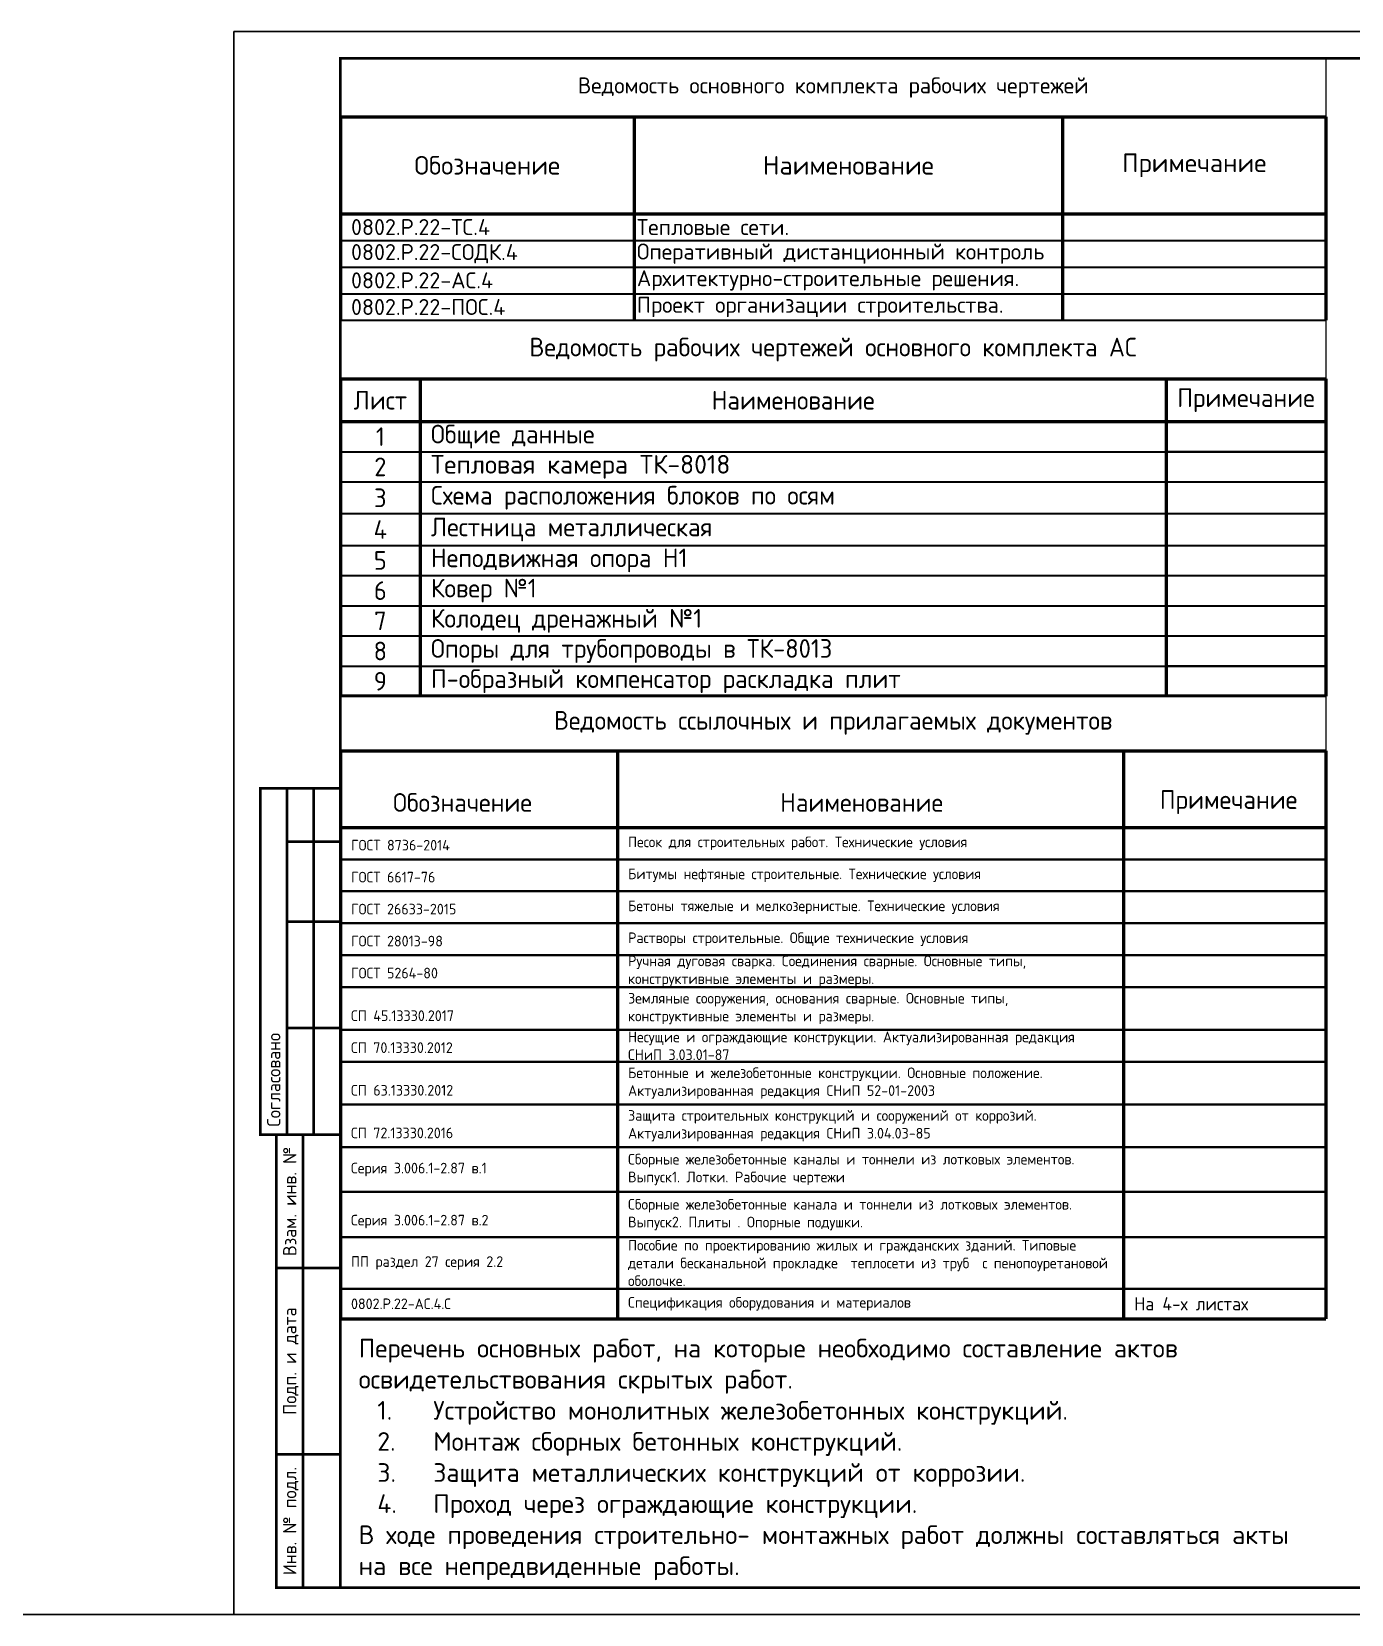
# Model space of a CAD drawing. Header units: millimetres. Extents: x 1601 to 15402, y -324 to 12625.
# Drawn here: x 7144.4 to 7392.1, y 318.2 to 615.2 of the extents above; entities that cross this region are included whole.
import ezdxf
from ezdxf.enums import TextEntityAlignment as Align

# ---------------------------------------------------------------- set-up
doc = ezdxf.new("R2010")
doc.units = ezdxf.units.MM
doc.layers.add('Размер 3.5', color=250, linetype='Continuous', lineweight=35)
doc.layers.add('таблица', color=250, linetype='Continuous', lineweight=35)
doc.styles.add('-ISOCPEUR-', font='isocpeur.TTF')
doc.styles.add('GOST', font='GOST Common.ttf')

# ---------------------------------------------------------------- blocks, each defined once
blk = doc.blocks.new('*T736')
at = {"layer": 'Defpoints', "color": 8, "linetype": 'ByBlock', "lineweight": 0, "transparency": 16777216}
for p, q in [((0, 0), (185, 0)), ((0, 0), (0, -11)), ((185, 0), (185, -11))]:
    blk.add_line(p, q, dxfattribs=at)
at = {"layer": 'таблица', "color": 0, "lineweight": 50, "transparency": 16777216}
for p, q in [((0, -11), (185, -11)), ((0, -11), (0, -70.56)), ((15, -11), (15, -70.56)), ((155, -11), (155, -70.56)), ((185, -11), (185, -19)), ((0, -19), (185, -19)), ((185, -24.67), (185, -59.23))]:
    blk.add_line(p, q, dxfattribs=at)
at = {"layer": 'таблица', "lineweight": 50, "transparency": 16777216}
for p, q in [((185, -19), (185, -24.67)), ((185, -59.23), (185, -70.56))]:
    blk.add_line(p, q, dxfattribs=at)
at = {"layer": 'таблица', "lineweight": 30, "transparency": 16777216}
for p, q in [((0, -24.67), (15, -24.67)), ((0, -53.56), (15, -53.56)), ((0, -64.9), (15, -64.9)), ((0, -70.56), (15, -70.56))]:
    blk.add_line(p, q, dxfattribs=at)
at = {"layer": 'таблица', "color": 0, "lineweight": 30, "transparency": 16777216}
for p, q in [((15, -24.67), (155, -24.67)), ((0, -30.33), (185, -30.33)), ((0, -36.28), (185, -36.28)), ((0, -42.23), (185, -42.23)), ((0, -47.9), (185, -47.9)), ((15, -53.56), (185, -53.56)), ((0, -59.23), (185, -59.23)), ((15, -64.9), (155, -64.9)), ((15, -70.56), (155, -70.56))]:
    blk.add_line(p, q, dxfattribs=at)
at = {"layer": 'таблица', "transparency": 16777216}
for p, q in [((155, -24.67), (185, -24.67)), ((155, -64.9), (185, -64.9)), ((155, -70.56), (185, -70.56))]:
    blk.add_line(p, q, dxfattribs=at)
at = {"layer": 'таблица', "color": 7, "transparency": 16777216, "char_height": 3.5, "style": 'GOST'}
for s, insert, width, attachment_point in [('Ведомость рабочих чертежей основного комплекта АС', (92.5, -5.5), 182, 5), ('Лист', (7.5, -15), 12, 5), ('Наименование', (85, -15), 137, 5), ('Примечание', (170, -15), 27, 5), ('1', (7.5, -21.83), 14, 5), ('Общие данные ', (17, -21.83), 136, 4), ('2', (7.5, -27.5), 14, 5), ('{\\fISOCPEUR|b0|i0|c204|p34;\\C256;Тепловая камера ТК-8018}', (17, -27.5), 136, 4), ('3', (7.5, -33.31), 14, 5), ('{\\C256;Схема расположения блоков по осям}', (17, -33.31), 136, 4), ('4', (7.5, -39.26), 14, 5), ('{\\C256;Лестница металлическая }', (17, -39.26), 136, 4), ('5', (7.5, -45.06), 14, 5), ('{\\C256;Неподвижная опора Н1}', (17, -45.06), 136, 4), ('6', (7.5, -50.73), 14, 5), ('{\\C256;Ковер №1}', (17, -50.73), 136, 4), ('7', (7.5, -56.4), 14, 5), ('{\\C256;Колодец дренажный №1\\P}', (17, -56.4), 136, 4), ('8', (7.5, -62.06), 14, 5), ('{\\C256;Опоры для трубопроводы в ТК-8013\\P}', (17, -62.06), 136, 4), ('9', (7.5, -67.73), 14, 5), ('{\\C256;П-образный компенсатор раскладка плит}', (17, -67.73), 136, 4)]:
    blk.add_mtext(s, dxfattribs=dict(at, insert=insert, width=width, attachment_point=attachment_point))
blk = doc.blocks.new('*T737')
at = {"layer": 'Defpoints', "color": 8, "linetype": 'ByBlock', "lineweight": 0, "transparency": 16777216}
for p, q in [((0, 0), (185, 0)), ((0, 0), (0, -10.52)), ((185, 0), (185, -10.52))]:
    blk.add_line(p, q, dxfattribs=at)
at = {"layer": 'таблица', "lineweight": 50, "transparency": 16777216}
for p, q in [((0, -10.52), (185, -10.52)), ((0, -10.52), (0, -117.12)), ((52, -10.52), (52, -117.12)), ((147, -10.52), (147, -117.12)), ((185, -10.52), (185, -117.12)), ((0, -24.87), (185, -24.87)), ((0, -117.12), (185, -117.12))]:
    blk.add_line(p, q, dxfattribs=at)
at = {"layer": 'таблица', "transparency": 16777216}
for p, q in [((0, -30.87), (185, -30.87)), ((0, -36.87), (185, -36.87)), ((0, -42.87), (185, -42.87)), ((0, -48.87), (185, -48.87)), ((0, -54.87), (185, -54.87)), ((0, -62.87), (185, -62.87)), ((0, -68.87), (185, -68.87)), ((0, -76.87), (185, -76.87)), ((0, -84.87), (185, -84.87)), ((0, -93.29), (185, -93.29)), ((0, -101.78), (185, -101.78)), ((0, -111.45), (185, -111.45))]:
    blk.add_line(p, q, dxfattribs=at)
at = {"layer": 'таблица', "color": 0, "transparency": 16777216, "style": 'GOST'}
for s, insert, char_height, width, attachment_point in [('Ведомость ссылочных и прилагаемых документов', (92.5, -5.26), 3.5, 165.2308, 5), ('Обозначение', (9.88, -21.95), 3.5, 32.2308, 7), ('Наименование', (82.55, -21.95), 3.5, 33.9077, 7), ('Примечание', (153.81, -22.36), 3.5, 24.3794, 7), ('Песок для строительных работ. Технические условия', (54, -27.87), 2, 91, 4), ('ГОСТ 8736-2014', (2, -29.21), 2, 48, 7), ('Битумы нефтяные строительные. Технические условия', (54, -33.87), 2, 91, 4), ('ГОСТ 6617-76', (2, -35.21), 2, 48, 7), ('Бетоны тяжелые и мелкозернистые. Технические условия', (54, -39.87), 2, 91, 4), ('ГОСТ 26633-2015', (2, -41.21), 2, 48, 7), ('ГОСТ 28013-98', (2, -47.21), 2, 48, 7), ('Растворы строительные. Общие технические условия', (54, -45.87), 2, 91, 4), ('Ручная дуговая сварка. Соединения сварные. Основные типы, конструктивные элементы и размеры.', (54, -51.87), 2, 91, 4), ('ГОСТ 5264-80', (2, -53.21), 2, 48, 7), ('Земляные сооружения, основания сварные. Основные типы, конструктивные элементы и размеры.', (54, -58.87), 2, 91, 4), ('СП 45.13330.2017', (2, -61.21), 2, 48, 7), ('СП 70.13330.2012', (2, -67.21), 2, 48, 7), ('Несущие и ограждающие конструкции. Актуализированная редакция СНиП 3.03.01-87 ', (54, -65.87), 2, 91, 4), ('Бетонные и железобетонные конструкции. Основные положение. Актуализированная редакция СНиП 52-01-2003', (54, -72.87), 2, 91, 4), ('СП 63.13330.2012', (2, -75.21), 2, 48, 7), ('Защита строительных конструкций и сооружений от коррозий. Актуализированная редакция СНиП 3.04.03-85', (54, -80.87), 2, 91, 4), ('СП 72.13330.2016', (2, -83.21), 2, 48, 7), ('Сборные железобетонные каналы и тоннели из лотковых элементов. Выпуск1. Лотки. Рабочие чертежи', (54, -89.08), 2, 91, 4), ('Серия 3.006.1-2.87 в.1', (2, -89.08), 2, 48, 4), ('Сборные железобетонные канала и тоннели из лотковых элементов. Выпуск2. Плиты . Опорные подушки.', (54, -97.54), 2, 91, 4), ('Серия 3.006.1-2.87 в.2', (2, -100.12), 2, 48, 7), ('Пособие по проектированию жилых и гражданских зданий. Типовые детали бесканальной прокладке  теплосети из труб  с пенопоуретановой оболочке.', (54, -106.62), 2, 91, 4), ('ПП раздел 27 серия 2.2', (2, -106.62), 2, 48, 4), ('0802.Р.22-АС.4.С', (2, -114.28), 2, 48, 4), ('Спецификация оборудования и материалов', (54, -114.28), 2, 91, 4), ('На 4-х листах', (149, -114.28), 2.5, 34, 4)]:
    blk.add_mtext(s, dxfattribs=dict(at, insert=insert, char_height=char_height, width=width, attachment_point=attachment_point))
blk = doc.blocks.new('*T738')
at = {"layer": 'Defpoints', "color": 8, "linetype": 'ByBlock', "lineweight": 0, "transparency": 16777216}
for p, q in [((0, 0), (185, 0)), ((0, 0), (0, -11)), ((185, 0), (185, -11))]:
    blk.add_line(p, q, dxfattribs=at)
at = {"layer": 'таблица', "color": 0, "lineweight": 50, "transparency": 16777216}
for p, q in [((0, -11), (185, -11)), ((0, -11), (0, -49.17)), ((55.16, -11), (55.16, -49.17)), ((135.58, -11), (135.58, -49.17)), ((185, -11), (185, -49.17)), ((0, -29.17), (185, -29.17))]:
    blk.add_line(p, q, dxfattribs=at)
at = {"layer": 'таблица', "color": 0, "lineweight": 30, "transparency": 16777216}
for p, q in [((0, -34.17), (185, -34.17)), ((0, -39.17), (185, -39.17)), ((0, -44.17), (185, -44.17)), ((0, -49.17), (185, -49.17))]:
    blk.add_line(p, q, dxfattribs=at)
at = {"layer": 'таблица', "color": 0, "transparency": 16777216, "char_height": 3, "style": '-ISOCPEUR-'}
for s, insert, width, attachment_point in [('Ведомость основного комплекта рабочих чертежей', (92.5, -5.5), 182, 5), ('{\\C7;0802.Р.22-ТС.4}', (2, -31.67), 51.157, 4), ('Тепловые сети. ', (55.66, -31.67), 79.427, 4), ('{\\C7;0802.Р.22-СОДК.4}', (2, -36.67), 51.157, 4), ('Оперативный дистанционный контроль', (55.66, -36.67), 79.427, 4), ('{\\C7;0802.Р.22-АС.4}', (2, -41.67), 51.157, 4), ('Архитектурно-строительные решения.', (55.66, -41.67), 79.427, 4), ('{\\C7;0802.Р.22-ПОС.4}', (2, -46.67), 51.157, 4), ('{\\C18;Проект организации строительства.}', (55.66, -46.67), 79.427, 4)]:
    blk.add_mtext(s, dxfattribs=dict(at, insert=insert, width=width, attachment_point=attachment_point))
at = {"layer": 'таблица', "color": 7, "transparency": 16777216, "char_height": 3.5, "attachment_point": 5, "style": '-ISOCPEUR-'}
for s, insert, width in [('Обозначение ', (27.58, -20.08), 52.157), ('Наименование ', (95.37, -20.08), 77.427), ('Примечание', (160.29, -20.08), 46.4161)]:
    blk.add_mtext(s, dxfattribs=dict(at, insert=insert, width=width))

msp = doc.modelspace()

# ---------------------------------------------------------------- linework, layer by layer
msp.add_line((15402.2532, 318.2356), (5591.2496, 318.2356))
msp.add_lwpolyline([(7182.3177, 615.2356), (7602.3177, 615.2356), (7602.3177, 318.2356), (7182.3177, 318.2356)], close=True)
at = {"const_width": 0.5}
msp.add_lwpolyline([(7202.3177, 610.2356), (7597.3177, 610.2356), (7597.3177, 323.2356), (7202.3177, 323.2356)], close=True, dxfattribs=at)
for points in [[(7202.3177, 408.2356), (7187.3177, 408.2356), (7187.3177, 473.2356), (7202.3177, 473.2356)], [(7192.3177, 473.2356), (7192.3177, 408.2356)], [(7197.3177, 473.2356), (7197.3177, 408.2356)], [(7192.3177, 463.2356), (7202.3177, 463.2356)], [(7192.3177, 448.2356), (7202.3177, 448.2356)], [(7192.3177, 428.2356), (7202.3177, 428.2356)], [(7202.3177, 323.2356), (7190.3177, 323.2356), (7190.3177, 408.2356), (7202.3177, 408.2356)], [(7195.3177, 408.2356), (7195.3177, 323.2356)], [(7190.3177, 383.2356), (7202.3177, 383.2356)], [(7190.3177, 348.2356), (7202.3177, 348.2356)]]:
    msp.add_lwpolyline(points, dxfattribs=at)

# ---------------------------------------------------------------- block references
for name, p in [('*T738', (7202.3177, 610.2356)), ('*T736', (7202.3177, 561.069)), ('*T737', (7202.3177, 490.7865))]:
    msp.add_blockref(name, p)

# ---------------------------------------------------------------- texts
at = {"style": 'GOST'}
msp.add_text('Согласовано', height=2.5, rotation=90, dxfattribs=at).set_placement((7189.8177, 409.7356), align=Align.MIDDLE_LEFT)
for s, p in [('Взам. инв. №', (7192.8177, 395.7356)), ('Подп. и дата', (7192.8177, 365.7356)), ('Инв. № подл.', (7192.8177, 335.7356))]:
    msp.add_text(s, height=2.5, rotation=90, dxfattribs=at).set_placement(p, align=Align.MIDDLE_CENTER)
at = {"layer": 'Размер 3.5', "color": 0, "insert": (7205.7597, 369.9345), "char_height": 3.5, "width": 178.136276, "attachment_point": 1, "style": '-ISOCPEUR-'}
msp.add_mtext('{\\C256;Перечень основных работ, на которые необходимо составление актов освидетельствования скрытых работ.\\P\\pi-10.5,l14,t14;1.^IУстройство монолитных железобетонных конструкций.\\P2.^IМонтаж сборных бетонных конструкций.\\P3.^IЗащита металлических конструкций от коррозии.\\P4.^IПроход через ограждающие конструкции.\\P\\pi0,l0,tz;В ходе проведения строительно- монтажных работ должны составляться акты на все непредвиденные работы.}', dxfattribs=at)

doc.saveas('drawing.dxf')
